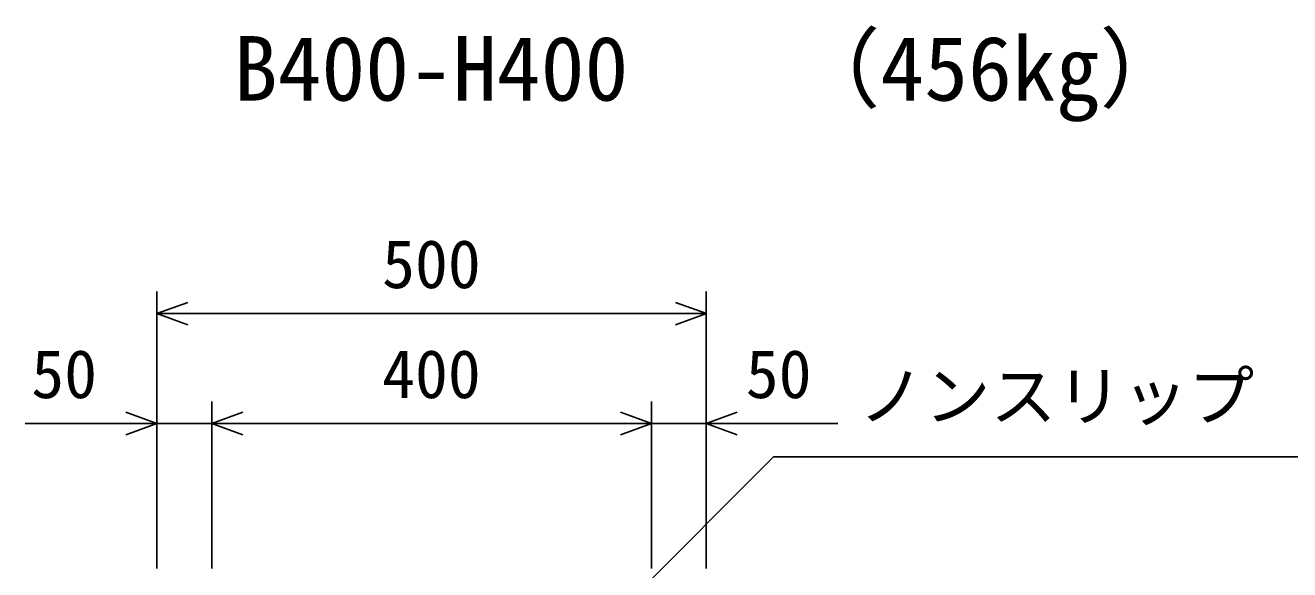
# Model space of a CAD drawing. Units: millimetres, scale not verified. Extents: x -16800 to 16800, y -5940 to 5940.
# Drawn here: x 1480 to 2631, y 3620 to 4115 of the extents above; entities that cross this region are included whole.
import ezdxf
from ezdxf.enums import TextEntityAlignment as Align

# ---------------------------------------------------------------- set-up
doc = ezdxf.new("R2010")
doc.units = ezdxf.units.MM
doc.header["$LTSCALE"] = 20
doc.layers.add('0-0_DIM', color=7, linetype='Continuous', lineweight=25)
doc.layers.add('0-6_TXT', color=7, linetype='Continuous', lineweight=25)
doc.styles.add('ＭＳ ゴシック', font='')
doc.styles.get('ＭＳ ゴシック').set_extended_font_data('MS Gothic')

msp = doc.modelspace()

# ---------------------------------------------------------------- linework, layer by layer
at = {"layer": '0-0_DIM'}
for p, q in [((1600, 3872.67), (1600, 3620.93)), ((2100, 3872.67), (2100, 3620.93)), ((2100, 3852.67), (1600, 3852.67)), ((1650, 3772.67), (1650, 3620.93)), ((2050, 3772.67), (2050, 3620.93)), ((1600, 3752.67), (1480.34, 3752.67)), ((1650, 3752.67), (1600, 3752.67)), ((1650, 3752.67), (2050, 3752.67)), ((2050, 3752.67), (2100, 3752.67)), ((2100, 3752.67), (2219.66, 3752.67)), ((2018.95, 3580.16), (2161.16, 3722.37)), ((2718.05, 3722.37), (2161.16, 3722.37))]:
    msp.add_line(p, q, dxfattribs=at)
for points in [[(1628.23, 3842.41), (1600.04, 3852.67), (1628.23, 3862.94)], [(2071.85, 3862.94), (2100.04, 3852.67), (2071.85, 3842.41)], [(1571.81, 3742.41), (1600, 3752.67), (1571.81, 3762.94)], [(1678.19, 3742.41), (1650, 3752.67), (1678.19, 3762.94)], [(2021.88, 3762.94), (2050.08, 3752.67), (2021.88, 3742.41)], [(2128.12, 3762.94), (2099.92, 3752.67), (2128.12, 3742.41)]]:
    msp.add_lwpolyline(points, dxfattribs=at)

# ---------------------------------------------------------------- texts
at = {"layer": '0-0_DIM', "style": 'ＭＳ ゴシック'}
for s, p in [('500', (1805, 3862.67)), ('50', (1485.81, 3762.67)), ('400', (1805, 3762.67)), ('50', (2135.91, 3762.67)), ('ノンスリップ', (2238.47, 3742.55))]:
    msp.add_text(s, height=43.99, dxfattribs=at).set_placement(p, align=Align.BOTTOM_LEFT)
at = {"layer": '0-6_TXT', "style": 'ＭＳ ゴシック'}
for s, p in [('（456kg）', (2178.37, 4028.77)), ('B400-H400', (1670, 4028.77))]:
    msp.add_text(s, height=58.65, dxfattribs=at).set_placement(p, align=Align.BOTTOM_LEFT)

doc.saveas('drawing.dxf')
